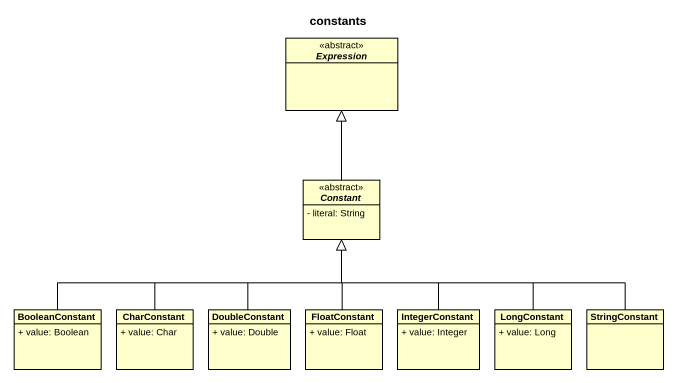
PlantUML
@startuml
title constants
hide circle
hide empty members
skinparam classAttributeIconSize 0
abstract class Expression <<abstract>>
abstract class Constant <<abstract>> {
  - literal: String
}
class BooleanConstant {
  + value: Boolean
}
class CharConstant {
  + value: Char
}
class DoubleConstant {
  + value: Double
}
class FloatConstant {
  + value: Float
}
class IntegerConstant {
  + value: Integer
}
class LongConstant {
  + value: Long
}
class StringConstant
Constant -up-|> Expression
BooleanConstant -right-|> Constant
CharConstant -up-|> Constant
DoubleConstant -up-|> Constant
FloatConstant -up-|> Constant
IntegerConstant -up-|> Constant
LongConstant -up-|> Constant
StringConstant -left-|> Constant
@enduml
